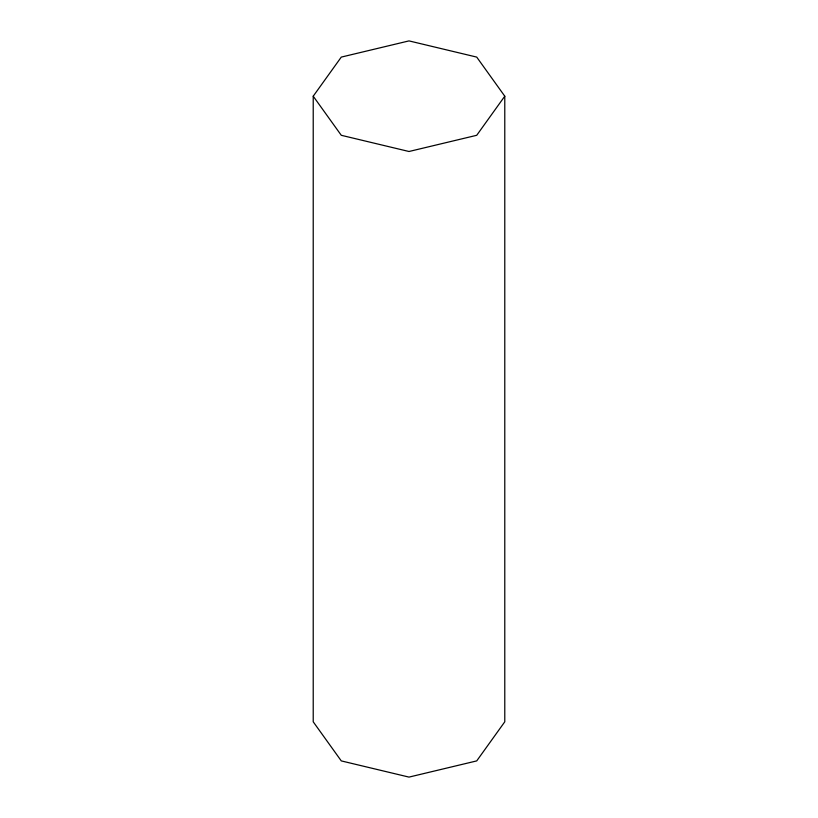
<?xml version="1.0" encoding="UTF-8"?>
<svg xmlns="http://www.w3.org/2000/svg" width="818" height="818" viewBox="0 0 818 818"><rect width="100%" height="100%" fill="white"/><g stroke="black" fill="none" stroke-linecap="round" stroke-linejoin="round"><path stroke-width="1.23" d="M313.222 96.197L341.28 57.096L409 40.9L476.72 57.096L504.778 96.197L504.778 721.803L476.72 760.904L409 777.1L341.28 760.904L313.222 721.803L313.222 96.197L341.28 135.297L409 151.494L476.72 135.297L504.778 96.197"/></g></svg>
